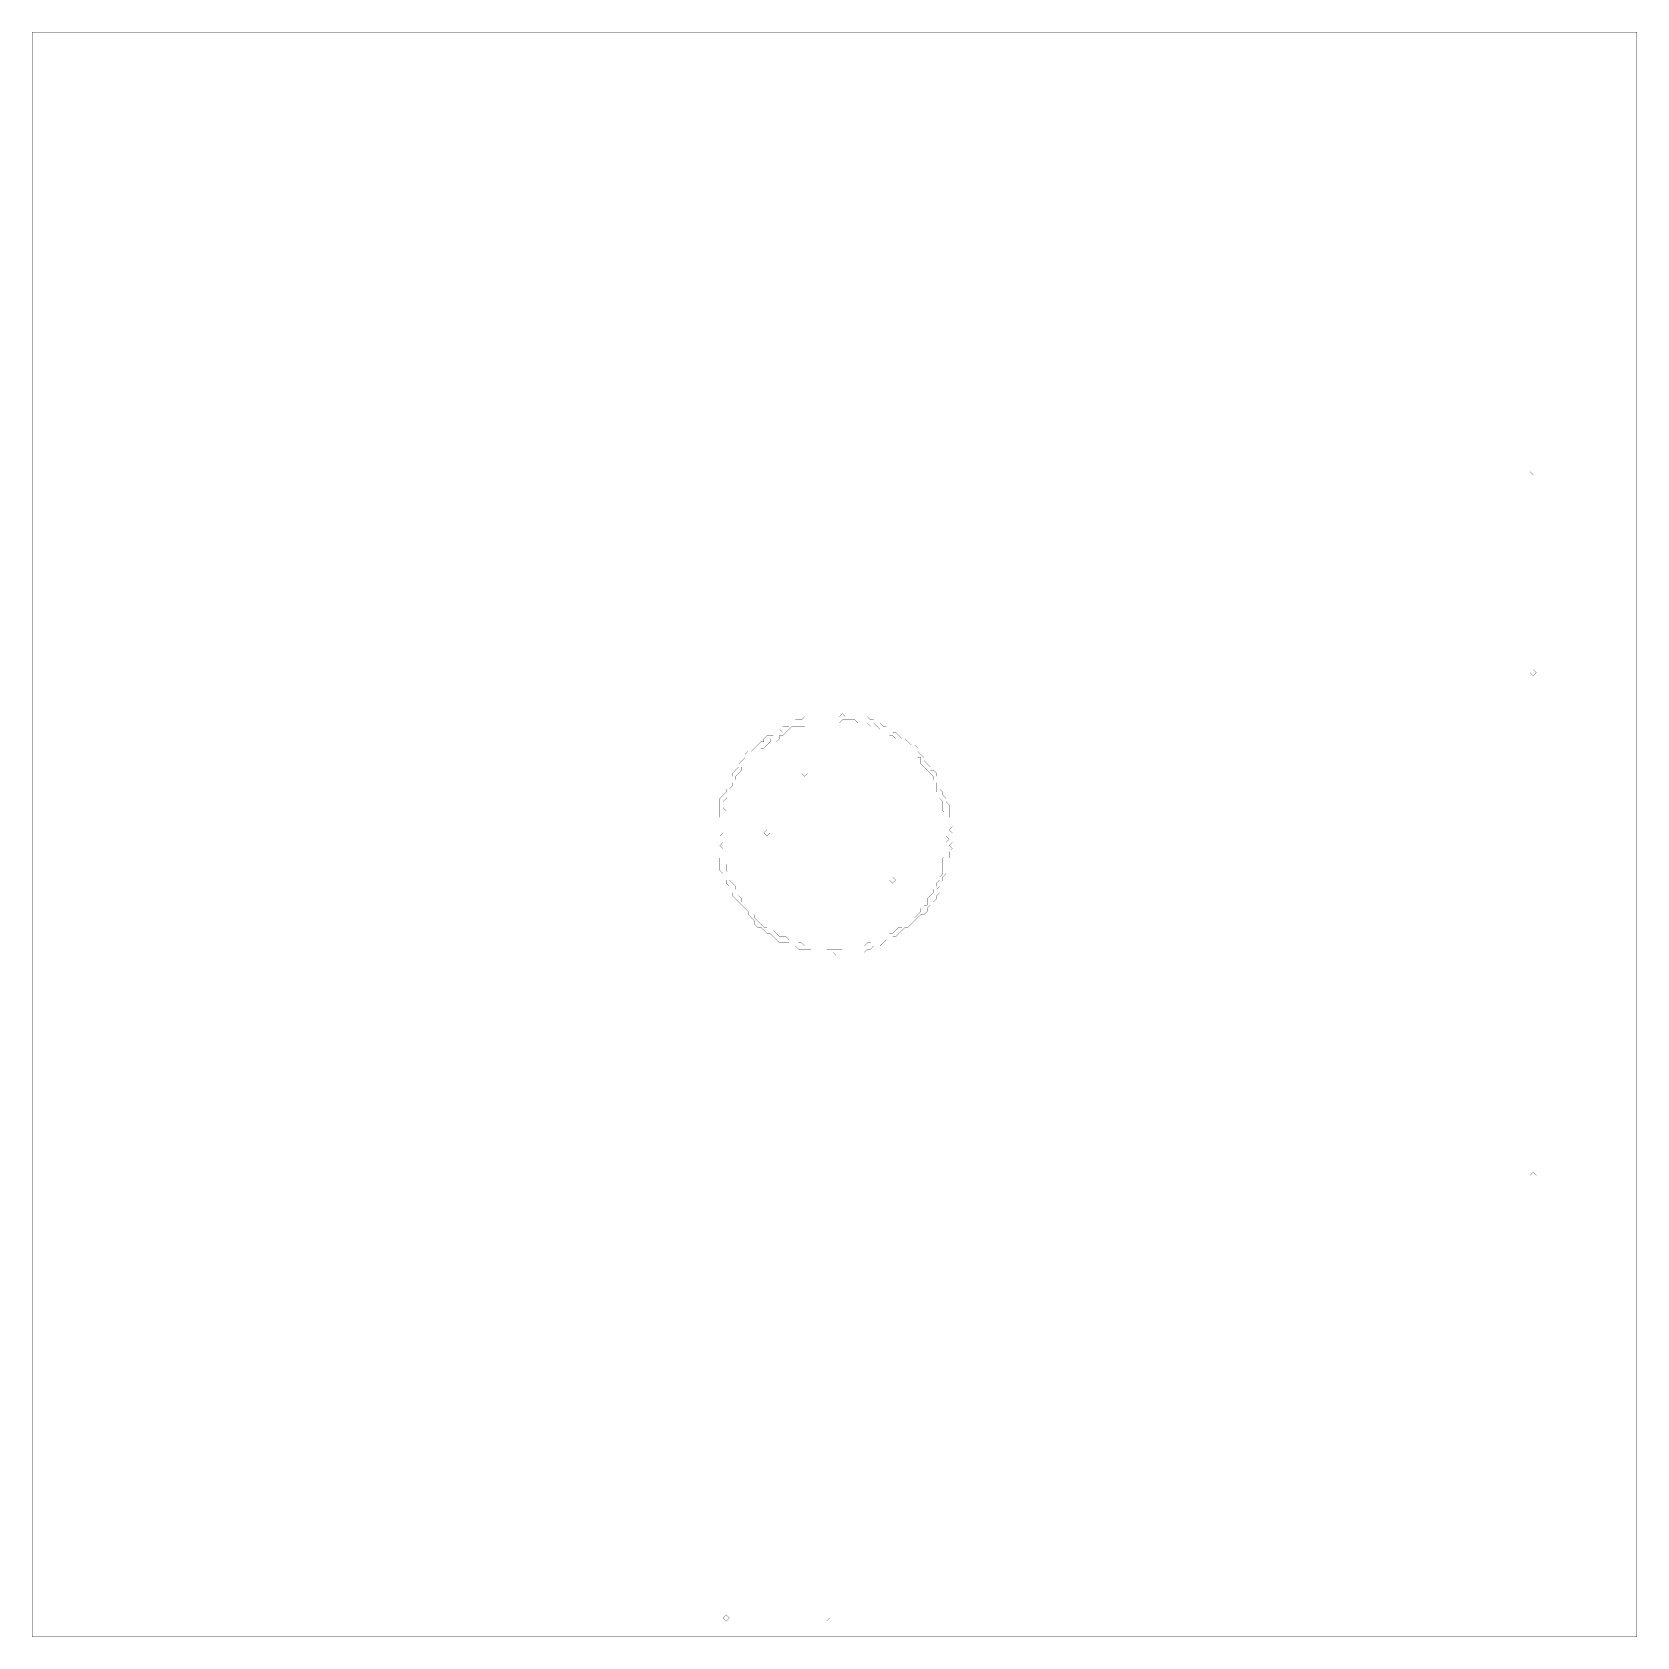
# Model space of a CAD drawing. Header units: metres. Extents: x 0 to 4901, y -4901 to 0.
import ezdxf

# ---------------------------------------------------------------- set-up
doc = ezdxf.new("R2010")
doc.units = ezdxf.units.M
doc.layers.add('conductor', color=1, linetype='Continuous')
doc.layers.add('substrate', color=5, linetype='Continuous')

msp = doc.modelspace()

# ---------------------------------------------------------------- linework, layer by layer
at = {"layer": 'conductor', "const_width": 0.5}
for points in [[(2474.2, -2100.2), (2464.6, -2109.8), (2455, -2109.8), (2445.4, -2109.8), (2435.8, -2109.8), (2426.2, -2109.8), (2416.6, -2109.8), (2407.1, -2109.8), (2397.5, -2109.8), (2387.9, -2109.8), (2378.3, -2109.8), (2368.7, -2109.8), (2359.1, -2119.4), (2349.5, -2119.4), (2339.9, -2119.4), (2330.3, -2119.4), (2320.7, -2119.4), (2311.2, -2128.9), (2301.6, -2138.5), (2292, -2148.1), (2282.4, -2148.1), (2282.4, -2157.7), (2272.8, -2167.3), (2263.2, -2157.7), (2253.6, -2157.7), (2253.6, -2167.3), (2244, -2176.9), (2234.4, -2186.5), (2224.8, -2186.5), (2215.3, -2196.1), (2205.7, -2205.7), (2196.1, -2215.3), (2186.5, -2224.8), (2176.9, -2234.4), (2167.3, -2244), (2167.3, -2253.6), (2157.7, -2263.2), (2148.1, -2272.8), (2148.1, -2282.4), (2138.5, -2292), (2138.5, -2301.6), (2128.9, -2311.2), (2128.9, -2320.7), (2128.9, -2330.3), (2119.4, -2339.9), (2109.8, -2349.5), (2119.4, -2359.1), (2109.8, -2368.7), (2119.4, -2378.3), (2109.8, -2387.9), (2109.8, -2397.5), (2109.8, -2407.1), (2109.8, -2416.6), (2109.8, -2426.2), (2109.8, -2435.8), (2109.8, -2445.4), (2100.2, -2455), (2109.8, -2464.6), (2109.8, -2474.2), (2100.2, -2483.8), (2109.8, -2493.4), (2109.8, -2502.9), (2109.8, -2512.5), (2109.8, -2522.1), (2109.8, -2531.7), (2119.4, -2541.3), (2119.4, -2550.9), (2119.4, -2560.5), (2128.9, -2570.1), (2128.9, -2579.7), (2128.9, -2589.3), (2138.5, -2598.8), (2148.1, -2608.4), (2148.1, -2618), (2157.7, -2627.6), (2157.7, -2637.2), (2167.3, -2646.8), (2167.3, -2656.4), (2176.9, -2666), (2186.5, -2675.6), (2196.1, -2685.2), (2205.7, -2694.7), (2205.7, -2704.3), (2215.3, -2713.9), (2224.8, -2723.5), (2234.4, -2733.1), (2244, -2733.1), (2253.6, -2742.7), (2263.2, -2742.7), (2272.8, -2752.3), (2282.4, -2761.9), (2292, -2761.9), (2301.6, -2761.9), (2311.2, -2771.5), (2320.7, -2771.5), (2330.3, -2771.5), (2339.9, -2781.1), (2349.5, -2781.1), (2359.1, -2790.6), (2368.7, -2790.6), (2378.3, -2790.6), (2387.9, -2790.6), (2397.5, -2790.6), (2407.1, -2790.6), (2416.6, -2790.6), (2426.2, -2800.2), (2435.8, -2800.2), (2445.4, -2800.2), (2455, -2800.2), (2464.6, -2800.2), (2474.2, -2800.2), (2483.8, -2790.6), (2493.4, -2790.6), (2502.9, -2790.6), (2512.5, -2790.6), (2522.1, -2790.6), (2531.7, -2790.6), (2541.3, -2790.6), (2550.9, -2781.1), (2560.5, -2781.1), (2570.1, -2771.5), (2579.7, -2771.5), (2589.3, -2771.5), (2598.8, -2771.5), (2608.4, -2761.9), (2618, -2752.3), (2627.6, -2752.3), (2637.2, -2742.7), (2646.8, -2733.1), (2656.4, -2733.1), (2666, -2723.5), (2675.6, -2713.9), (2685.2, -2704.3), (2694.7, -2704.3), (2704.3, -2694.7), (2713.9, -2685.2), (2713.9, -2675.6), (2723.5, -2666), (2733.1, -2666), (2733.1, -2656.4), (2733.1, -2646.8), (2742.7, -2637.2), (2752.3, -2627.6), (2752.3, -2618), (2761.9, -2608.4), (2761.9, -2598.8), (2771.5, -2589.3), (2771.5, -2579.7), (2781.1, -2570.1), (2781.1, -2560.5), (2781.1, -2550.9), (2781.1, -2541.3), (2781.1, -2531.7), (2781.1, -2522.1), (2790.6, -2512.5), (2790.6, -2502.9), (2790.6, -2493.4), (2790.6, -2483.8), (2790.6, -2474.2), (2800.2, -2464.6), (2790.6, -2455), (2790.6, -2445.4), (2790.6, -2435.8), (2790.6, -2426.2), (2790.6, -2416.6), (2790.6, -2407.1), (2790.6, -2397.5), (2790.6, -2387.9), (2781.1, -2378.3), (2781.1, -2368.7), (2781.1, -2359.1), (2781.1, -2349.5), (2771.5, -2339.9), (2771.5, -2330.3), (2761.9, -2320.7), (2761.9, -2311.2), (2761.9, -2301.6), (2761.9, -2292), (2752.3, -2282.4), (2752.3, -2272.8), (2742.7, -2263.2), (2733.1, -2253.6), (2723.5, -2244), (2713.9, -2234.4), (2713.9, -2224.8), (2713.9, -2215.3), (2704.3, -2215.3), (2694.7, -2205.7), (2685.2, -2196.1), (2675.6, -2186.5), (2675.6, -2176.9), (2666, -2176.9), (2656.4, -2167.3), (2646.8, -2157.7), (2637.2, -2157.7), (2627.6, -2148.1), (2618, -2148.1), (2608.4, -2138.5), (2598.8, -2128.9), (2589.3, -2128.9), (2579.7, -2119.4), (2570.1, -2109.8), (2560.5, -2119.4), (2550.9, -2109.8), (2541.3, -2109.8), (2531.7, -2109.8), (2522.1, -2109.8), (2512.5, -2100.2), (2502.9, -2100.2), (2493.4, -2100.2), (2483.8, -2100.2)], [(2349.5, -2263.2), (2359.1, -2253.6), (2368.7, -2263.2), (2359.1, -2272.8)], [(2234.4, -2445.4), (2244, -2435.8), (2253.6, -2445.4), (2244, -2455)], [(2618, -2589.3), (2627.6, -2579.7), (2637.2, -2589.3), (2627.6, -2598.8)]]:
    msp.add_lwpolyline(points, close=True, dxfattribs=at)
at = {"layer": 'substrate', "const_width": 0.5}
for points in [[(0, 0), (0, -9.6), (0, -19.2), (0, -28.8), (0, -38.4), (0, -47.9), (0, -57.5), (0, -67.1), (0, -76.7), (0, -86.3), (0, -95.9), (0, -105.5), (0, -115.1), (0, -124.7), (0, -134.3), (0, -143.8), (0, -153.4), (0, -163), (0, -172.6), (0, -182.2), (0, -191.8), (0, -201.4), (0, -211), (0, -220.6), (0, -230.2), (0, -239.7), (0, -249.3), (0, -258.9), (0, -268.5), (0, -278.1), (0, -287.7), (0, -297.3), (0, -306.9), (0, -316.5), (0, -326.1), (0, -335.6), (0, -345.2), (0, -354.8), (0, -364.4), (0, -374), (0, -383.6), (0, -393.2), (0, -402.8), (0, -412.4), (0, -422), (0, -431.5), (0, -441.1), (0, -450.7), (0, -460.3), (0, -469.9), (0, -479.5), (0, -489.1), (0, -498.7), (0, -508.3), (0, -517.9), (0, -527.4), (0, -537), (0, -546.6), (0, -556.2), (0, -565.8), (0, -575.4), (0, -585), (0, -594.6), (0, -604.2), (0, -613.8), (0, -623.3), (0, -632.9), (0, -642.5), (0, -652.1), (0, -661.7), (0, -671.3), (0, -680.9), (0, -690.5), (0, -700.1), (0, -709.6), (0, -719.2), (0, -728.8), (0, -738.4), (0, -748), (0, -757.6), (0, -767.2), (0, -776.8), (0, -786.4), (0, -796), (0, -805.5), (0, -815.1), (0, -824.7), (0, -834.3), (0, -843.9), (0, -853.5), (0, -863.1), (0, -872.7), (0, -882.3), (0, -891.9), (0, -901.4), (0, -911), (0, -920.6), (0, -930.2), (0, -939.8), (0, -949.4), (0, -959), (0, -968.6), (0, -978.2), (0, -987.8), (0, -997.3), (0, -1006.9), (0, -1016.5), (0, -1026.1), (0, -1035.7), (0, -1045.3), (0, -1054.9), (0, -1064.5), (0, -1074.1), (0, -1083.7), (0, -1093.2), (0, -1102.8), (0, -1112.4), (0, -1122), (0, -1131.6), (0, -1141.2), (0, -1150.8), (0, -1160.4), (0, -1170), (0, -1179.6), (0, -1189.1), (0, -1198.7), (0, -1208.3), (0, -1217.9), (0, -1227.5), (0, -1237.1), (0, -1246.7), (0, -1256.3), (0, -1265.9), (0, -1275.4), (0, -1285), (0, -1294.6), (0, -1304.2), (0, -1313.8), (0, -1323.4), (0, -1333), (0, -1342.6), (0, -1352.2), (0, -1361.8), (0, -1371.3), (0, -1380.9), (0, -1390.5), (0, -1400.1), (0, -1409.7), (0, -1419.3), (0, -1428.9), (0, -1438.5), (0, -1448.1), (0, -1457.7), (0, -1467.2), (0, -1476.8), (0, -1486.4), (0, -1496), (0, -1505.6), (0, -1515.2), (0, -1524.8), (0, -1534.4), (0, -1544), (0, -1553.6), (0, -1563.1), (0, -1572.7), (0, -1582.3), (0, -1591.9), (0, -1601.5), (0, -1611.1), (0, -1620.7), (0, -1630.3), (0, -1639.9), (0, -1649.5), (0, -1659), (0, -1668.6), (0, -1678.2), (0, -1687.8), (0, -1697.4), (0, -1707), (0, -1716.6), (0, -1726.2), (0, -1735.8), (0, -1745.4), (0, -1754.9), (0, -1764.5), (0, -1774.1), (0, -1783.7), (0, -1793.3), (0, -1802.9), (0, -1812.5), (0, -1822.1), (0, -1831.7), (0, -1841.2), (0, -1850.8), (0, -1860.4), (0, -1870), (0, -1879.6), (0, -1889.2), (0, -1898.8), (0, -1908.4), (0, -1918), (0, -1927.6), (0, -1937.1), (0, -1946.7), (0, -1956.3), (0, -1965.9), (0, -1975.5), (0, -1985.1), (0, -1994.7), (0, -2004.3), (0, -2013.9), (0, -2023.5), (0, -2033), (0, -2042.6), (0, -2052.2), (0, -2061.8), (0, -2071.4), (0, -2081), (0, -2090.6), (0, -2100.2), (0, -2109.8), (0, -2119.4), (0, -2128.9), (0, -2138.5), (0, -2148.1), (0, -2157.7), (0, -2167.3), (0, -2176.9), (0, -2186.5), (0, -2196.1), (0, -2205.7), (0, -2215.3), (0, -2224.8), (0, -2234.4), (0, -2244), (0, -2253.6), (0, -2263.2), (0, -2272.8), (0, -2282.4), (0, -2292), (0, -2301.6), (0, -2311.2), (0, -2320.7), (0, -2330.3), (0, -2339.9), (0, -2349.5), (0, -2359.1), (0, -2368.7), (0, -2378.3), (0, -2387.9), (0, -2397.5), (0, -2407.1), (0, -2416.6), (0, -2426.2), (0, -2435.8), (0, -2445.4), (0, -2455), (0, -2464.6), (0, -2474.2), (0, -2483.8), (0, -2493.4), (0, -2502.9), (0, -2512.5), (0, -2522.1), (0, -2531.7), (0, -2541.3), (0, -2550.9), (0, -2560.5), (0, -2570.1), (0, -2579.7), (0, -2589.3), (0, -2598.8), (0, -2608.4), (0, -2618), (0, -2627.6), (0, -2637.2), (0, -2646.8), (0, -2656.4), (0, -2666), (0, -2675.6), (0, -2685.2), (0, -2694.7), (0, -2704.3), (0, -2713.9), (0, -2723.5), (0, -2733.1), (0, -2742.7), (0, -2752.3), (0, -2761.9), (0, -2771.5), (0, -2781.1), (0, -2790.6), (0, -2800.2), (0, -2809.8), (0, -2819.4), (0, -2829), (0, -2838.6), (0, -2848.2), (0, -2857.8), (0, -2867.4), (0, -2877), (0, -2886.5), (0, -2896.1), (0, -2905.7), (0, -2915.3), (0, -2924.9), (0, -2934.5), (0, -2944.1), (0, -2953.7), (0, -2963.3), (0, -2972.9), (0, -2982.4), (0, -2992), (0, -3001.6), (0, -3011.2), (0, -3020.8), (0, -3030.4), (0, -3040), (0, -3049.6), (0, -3059.2), (0, -3068.8), (0, -3078.3), (0, -3087.9), (0, -3097.5), (0, -3107.1), (0, -3116.7), (0, -3126.3), (0, -3135.9), (0, -3145.5), (0, -3155.1), (0, -3164.6), (0, -3174.2), (0, -3183.8), (0, -3193.4), (0, -3203), (0, -3212.6), (0, -3222.2), (0, -3231.8), (0, -3241.4), (0, -3251), (0, -3260.5), (0, -3270.1), (0, -3279.7), (0, -3289.3), (0, -3298.9), (0, -3308.5), (0, -3318.1), (0, -3327.7), (0, -3337.3), (0, -3346.9), (0, -3356.4), (0, -3366), (0, -3375.6), (0, -3385.2), (0, -3394.8), (0, -3404.4), (0, -3414), (0, -3423.6), (0, -3433.2), (0, -3442.8), (0, -3452.3), (0, -3461.9), (0, -3471.5), (0, -3481.1), (0, -3490.7), (0, -3500.3), (0, -3509.9), (0, -3519.5), (0, -3529.1), (0, -3538.7), (0, -3548.2), (0, -3557.8), (0, -3567.4), (0, -3577), (0, -3586.6), (0, -3596.2), (0, -3605.8), (0, -3615.4), (0, -3625), (0, -3634.6), (0, -3644.1), (0, -3653.7), (0, -3663.3), (0, -3672.9), (0, -3682.5), (0, -3692.1), (0, -3701.7), (0, -3711.3), (0, -3720.9), (0, -3730.4), (0, -3740), (0, -3749.6), (0, -3759.2), (0, -3768.8), (0, -3778.4), (0, -3788), (0, -3797.6), (0, -3807.2), (0, -3816.8), (0, -3826.3), (0, -3835.9), (0, -3845.5), (0, -3855.1), (0, -3864.7), (0, -3874.3), (0, -3883.9), (0, -3893.5), (0, -3903.1), (0, -3912.7), (0, -3922.2), (0, -3931.8), (0, -3941.4), (0, -3951), (0, -3960.6), (0, -3970.2), (0, -3979.8), (0, -3989.4), (0, -3999), (0, -4008.6), (0, -4018.1), (0, -4027.7), (0, -4037.3), (0, -4046.9), (0, -4056.5), (0, -4066.1), (0, -4075.7), (0, -4085.3), (0, -4094.9), (0, -4104.5), (0, -4114), (0, -4123.6), (0, -4133.2), (0, -4142.8), (0, -4152.4), (0, -4162), (0, -4171.6), (0, -4181.2), (0, -4190.8), (0, -4200.4), (0, -4209.9), (0, -4219.5), (0, -4229.1), (0, -4238.7), (0, -4248.3), (0, -4257.9), (0, -4267.5), (0, -4277.1), (0, -4286.7), (0, -4296.2), (0, -4305.8), (0, -4315.4), (0, -4325), (0, -4334.6), (0, -4344.2), (0, -4353.8), (0, -4363.4), (0, -4373), (0, -4382.6), (0, -4392.1), (0, -4401.7), (0, -4411.3), (0, -4420.9), (0, -4430.5), (0, -4440.1), (0, -4449.7), (0, -4459.3), (0, -4468.9), (0, -4478.5), (0, -4488), (0, -4497.6), (0, -4507.2), (0, -4516.8), (0, -4526.4), (0, -4536), (0, -4545.6), (0, -4555.2), (0, -4564.8), (0, -4574.4), (0, -4583.9), (0, -4593.5), (0, -4603.1), (0, -4612.7), (0, -4622.3), (0, -4631.9), (0, -4641.5), (0, -4651.1), (0, -4660.7), (0, -4670.3), (0, -4679.8), (0, -4689.4), (0, -4699), (0, -4708.6), (0, -4718.2), (0, -4727.8), (0, -4737.4), (0, -4747), (0, -4756.6), (0, -4766.2), (0, -4775.7), (0, -4785.3), (0, -4794.9), (0, -4804.5), (0, -4814.1), (0, -4823.7), (0, -4833.3), (0, -4842.9), (0, -4852.5), (0, -4862.1), (0, -4871.6), (0, -4881.2), (0, -4890.8), (0, -4900.4), (9.6, -4900.4), (19.2, -4900.4), (28.8, -4900.4), (38.4, -4900.4), (47.9, -4900.4), (57.5, -4900.4), (67.1, -4900.4), (76.7, -4900.4), (86.3, -4900.4), (95.9, -4900.4), (105.5, -4900.4), (115.1, -4900.4), (124.7, -4900.4), (134.3, -4900.4), (143.8, -4900.4), (153.4, -4900.4), (163, -4900.4), (172.6, -4900.4), (182.2, -4900.4), (191.8, -4900.4), (201.4, -4900.4), (211, -4900.4), (220.6, -4900.4), (230.2, -4900.4), (239.7, -4900.4), (249.3, -4900.4), (258.9, -4900.4), (268.5, -4900.4), (278.1, -4900.4), (287.7, -4900.4), (297.3, -4900.4), (306.9, -4900.4), (316.5, -4900.4), (326.1, -4900.4), (335.6, -4900.4), (345.2, -4900.4), (354.8, -4900.4), (364.4, -4900.4), (374, -4900.4), (383.6, -4900.4), (393.2, -4900.4), (402.8, -4900.4), (412.4, -4900.4), (422, -4900.4), (431.5, -4900.4), (441.1, -4900.4), (450.7, -4900.4), (460.3, -4900.4), (469.9, -4900.4), (479.5, -4900.4), (489.1, -4900.4), (498.7, -4900.4), (508.3, -4900.4), (517.9, -4900.4), (527.4, -4900.4), (537, -4900.4), (546.6, -4900.4), (556.2, -4900.4), (565.8, -4900.4), (575.4, -4900.4), (585, -4900.4), (594.6, -4900.4), (604.2, -4900.4), (613.8, -4900.4), (623.3, -4900.4), (632.9, -4900.4), (642.5, -4900.4), (652.1, -4900.4), (661.7, -4900.4), (671.3, -4900.4), (680.9, -4900.4), (690.5, -4900.4), (700.1, -4900.4), (709.6, -4900.4), (719.2, -4900.4), (728.8, -4900.4), (738.4, -4900.4), (748, -4900.4), (757.6, -4900.4), (767.2, -4900.4), (776.8, -4900.4), (786.4, -4900.4), (796, -4900.4), (805.5, -4900.4), (815.1, -4900.4), (824.7, -4900.4), (834.3, -4900.4), (843.9, -4900.4), (853.5, -4900.4), (863.1, -4900.4), (872.7, -4900.4), (882.3, -4900.4), (891.9, -4900.4), (901.4, -4900.4), (911, -4900.4), (920.6, -4900.4), (930.2, -4900.4), (939.8, -4900.4), (949.4, -4900.4), (959, -4900.4), (968.6, -4900.4), (978.2, -4900.4), (987.8, -4900.4), (997.3, -4900.4), (1006.9, -4900.4), (1016.5, -4900.4), (1026.1, -4900.4), (1035.7, -4900.4), (1045.3, -4900.4), (1054.9, -4900.4), (1064.5, -4900.4), (1074.1, -4900.4), (1083.7, -4900.4), (1093.2, -4900.4), (1102.8, -4900.4), (1112.4, -4900.4), (1122, -4900.4), (1131.6, -4900.4), (1141.2, -4900.4), (1150.8, -4900.4), (1160.4, -4900.4), (1170, -4900.4), (1179.6, -4900.4), (1189.1, -4900.4), (1198.7, -4900.4), (1208.3, -4900.4), (1217.9, -4900.4), (1227.5, -4900.4), (1237.1, -4900.4), (1246.7, -4900.4), (1256.3, -4900.4), (1265.9, -4900.4), (1275.4, -4900.4), (1285, -4900.4), (1294.6, -4900.4), (1304.2, -4900.4), (1313.8, -4900.4), (1323.4, -4900.4), (1333, -4900.4), (1342.6, -4900.4), (1352.2, -4900.4), (1361.8, -4900.4), (1371.3, -4900.4), (1380.9, -4900.4), (1390.5, -4900.4), (1400.1, -4900.4), (1409.7, -4900.4), (1419.3, -4900.4), (1428.9, -4900.4), (1438.5, -4900.4), (1448.1, -4900.4), (1457.7, -4900.4), (1467.2, -4900.4), (1476.8, -4900.4), (1486.4, -4900.4), (1496, -4900.4), (1505.6, -4900.4), (1515.2, -4900.4), (1524.8, -4900.4), (1534.4, -4900.4), (1544, -4900.4), (1553.6, -4900.4), (1563.1, -4900.4), (1572.7, -4900.4), (1582.3, -4900.4), (1591.9, -4900.4), (1601.5, -4900.4), (1611.1, -4900.4), (1620.7, -4900.4), (1630.3, -4900.4), (1639.9, -4900.4), (1649.5, -4900.4), (1659, -4900.4), (1668.6, -4900.4), (1678.2, -4900.4), (1687.8, -4900.4), (1697.4, -4900.4), (1707, -4900.4), (1716.6, -4900.4), (1726.2, -4900.4), (1735.8, -4900.4), (1745.4, -4900.4), (1754.9, -4900.4), (1764.5, -4900.4), (1774.1, -4900.4), (1783.7, -4900.4), (1793.3, -4900.4), (1802.9, -4900.4), (1812.5, -4900.4), (1822.1, -4900.4), (1831.7, -4900.4), (1841.2, -4900.4), (1850.8, -4900.4), (1860.4, -4900.4), (1870, -4900.4), (1879.6, -4900.4), (1889.2, -4900.4), (1898.8, -4900.4), (1908.4, -4900.4), (1918, -4900.4), (1927.6, -4900.4), (1937.1, -4900.4), (1946.7, -4900.4), (1956.3, -4900.4), (1965.9, -4900.4), (1975.5, -4900.4), (1985.1, -4900.4), (1994.7, -4900.4), (2004.3, -4900.4), (2013.9, -4900.4), (2023.5, -4900.4), (2033, -4900.4), (2042.6, -4900.4), (2052.2, -4900.4), (2061.8, -4900.4), (2071.4, -4900.4), (2081, -4900.4), (2090.6, -4900.4), (2100.2, -4900.4), (2109.8, -4900.4), (2119.4, -4900.4), (2128.9, -4900.4), (2138.5, -4900.4), (2148.1, -4900.4), (2157.7, -4900.4), (2167.3, -4900.4), (2176.9, -4900.4), (2186.5, -4900.4), (2196.1, -4900.4), (2205.7, -4900.4), (2215.3, -4900.4), (2224.8, -4900.4), (2234.4, -4900.4), (2244, -4900.4), (2253.6, -4900.4), (2263.2, -4900.4), (2272.8, -4900.4), (2282.4, -4900.4), (2292, -4900.4), (2301.6, -4900.4), (2311.2, -4900.4), (2320.7, -4900.4), (2330.3, -4900.4), (2339.9, -4900.4), (2349.5, -4900.4), (2359.1, -4900.4), (2368.7, -4900.4), (2378.3, -4900.4), (2387.9, -4900.4), (2397.5, -4900.4), (2407.1, -4900.4), (2416.6, -4900.4), (2426.2, -4900.4), (2435.8, -4900.4), (2445.4, -4900.4), (2455, -4900.4), (2464.6, -4900.4), (2474.2, -4900.4), (2483.8, -4900.4), (2493.4, -4900.4), (2502.9, -4900.4), (2512.5, -4900.4), (2522.1, -4900.4), (2531.7, -4900.4), (2541.3, -4900.4), (2550.9, -4900.4), (2560.5, -4900.4), (2570.1, -4900.4), (2579.7, -4900.4), (2589.3, -4900.4), (2598.8, -4900.4), (2608.4, -4900.4), (2618, -4900.4), (2627.6, -4900.4), (2637.2, -4900.4), (2646.8, -4900.4), (2656.4, -4900.4), (2666, -4900.4), (2675.6, -4900.4), (2685.2, -4900.4), (2694.7, -4900.4), (2704.3, -4900.4), (2713.9, -4900.4), (2723.5, -4900.4), (2733.1, -4900.4), (2742.7, -4900.4), (2752.3, -4900.4), (2761.9, -4900.4), (2771.5, -4900.4), (2781.1, -4900.4), (2790.6, -4900.4), (2800.2, -4900.4), (2809.8, -4900.4), (2819.4, -4900.4), (2829, -4900.4), (2838.6, -4900.4), (2848.2, -4900.4), (2857.8, -4900.4), (2867.4, -4900.4), (2877, -4900.4), (2886.5, -4900.4), (2896.1, -4900.4), (2905.7, -4900.4), (2915.3, -4900.4), (2924.9, -4900.4), (2934.5, -4900.4), (2944.1, -4900.4), (2953.7, -4900.4), (2963.3, -4900.4), (2972.9, -4900.4), (2982.4, -4900.4), (2992, -4900.4), (3001.6, -4900.4), (3011.2, -4900.4), (3020.8, -4900.4), (3030.4, -4900.4), (3040, -4900.4), (3049.6, -4900.4), (3059.2, -4900.4), (3068.8, -4900.4), (3078.3, -4900.4), (3087.9, -4900.4), (3097.5, -4900.4), (3107.1, -4900.4), (3116.7, -4900.4), (3126.3, -4900.4), (3135.9, -4900.4), (3145.5, -4900.4), (3155.1, -4900.4), (3164.6, -4900.4), (3174.2, -4900.4), (3183.8, -4900.4), (3193.4, -4900.4), (3203, -4900.4), (3212.6, -4900.4), (3222.2, -4900.4), (3231.8, -4900.4), (3241.4, -4900.4), (3251, -4900.4), (3260.5, -4900.4), (3270.1, -4900.4), (3279.7, -4900.4), (3289.3, -4900.4), (3298.9, -4900.4), (3308.5, -4900.4), (3318.1, -4900.4), (3327.7, -4900.4), (3337.3, -4900.4), (3346.9, -4900.4), (3356.4, -4900.4), (3366, -4900.4), (3375.6, -4900.4), (3385.2, -4900.4), (3394.8, -4900.4), (3404.4, -4900.4), (3414, -4900.4), (3423.6, -4900.4), (3433.2, -4900.4), (3442.8, -4900.4), (3452.3, -4900.4), (3461.9, -4900.4), (3471.5, -4900.4), (3481.1, -4900.4), (3490.7, -4900.4), (3500.3, -4900.4), (3509.9, -4900.4), (3519.5, -4900.4), (3529.1, -4900.4), (3538.7, -4900.4), (3548.2, -4900.4), (3557.8, -4900.4), (3567.4, -4900.4), (3577, -4900.4), (3586.6, -4900.4), (3596.2, -4900.4), (3605.8, -4900.4), (3615.4, -4900.4), (3625, -4900.4), (3634.6, -4900.4), (3644.1, -4900.4), (3653.7, -4900.4), (3663.3, -4900.4), (3672.9, -4900.4), (3682.5, -4900.4), (3692.1, -4900.4), (3701.7, -4900.4), (3711.3, -4900.4), (3720.9, -4900.4), (3730.4, -4900.4), (3740, -4900.4), (3749.6, -4900.4), (3759.2, -4900.4), (3768.8, -4900.4), (3778.4, -4900.4), (3788, -4900.4), (3797.6, -4900.4), (3807.2, -4900.4), (3816.8, -4900.4), (3826.3, -4900.4), (3835.9, -4900.4), (3845.5, -4900.4), (3855.1, -4900.4), (3864.7, -4900.4), (3874.3, -4900.4), (3883.9, -4900.4), (3893.5, -4900.4), (3903.1, -4900.4), (3912.7, -4900.4), (3922.2, -4900.4), (3931.8, -4900.4), (3941.4, -4900.4), (3951, -4900.4), (3960.6, -4900.4), (3970.2, -4900.4), (3979.8, -4900.4), (3989.4, -4900.4), (3999, -4900.4), (4008.6, -4900.4), (4018.1, -4900.4), (4027.7, -4900.4), (4037.3, -4900.4), (4046.9, -4900.4), (4056.5, -4900.4), (4066.1, -4900.4), (4075.7, -4900.4), (4085.3, -4900.4), (4094.9, -4900.4), (4104.5, -4900.4), (4114, -4900.4), (4123.6, -4900.4), (4133.2, -4900.4), (4142.8, -4900.4), (4152.4, -4900.4), (4162, -4900.4), (4171.6, -4900.4), (4181.2, -4900.4), (4190.8, -4900.4), (4200.4, -4900.4), (4209.9, -4900.4), (4219.5, -4900.4), (4229.1, -4900.4), (4238.7, -4900.4), (4248.3, -4900.4), (4257.9, -4900.4), (4267.5, -4900.4), (4277.1, -4900.4), (4286.7, -4900.4), (4296.2, -4900.4), (4305.8, -4900.4), (4315.4, -4900.4), (4325, -4900.4), (4334.6, -4900.4), (4344.2, -4900.4), (4353.8, -4900.4), (4363.4, -4900.4), (4373, -4900.4), (4382.6, -4900.4), (4392.1, -4900.4), (4401.7, -4900.4), (4411.3, -4900.4), (4420.9, -4900.4), (4430.5, -4900.4), (4440.1, -4900.4), (4449.7, -4900.4), (4459.3, -4900.4), (4468.9, -4900.4), (4478.5, -4900.4), (4488, -4900.4), (4497.6, -4900.4), (4507.2, -4900.4), (4516.8, -4900.4), (4526.4, -4900.4), (4536, -4900.4), (4545.6, -4900.4), (4555.2, -4900.4), (4564.8, -4900.4), (4574.4, -4900.4), (4583.9, -4900.4), (4593.5, -4900.4), (4603.1, -4900.4), (4612.7, -4900.4), (4622.3, -4900.4), (4631.9, -4900.4), (4641.5, -4900.4), (4651.1, -4900.4), (4660.7, -4900.4), (4670.3, -4900.4), (4679.8, -4900.4), (4689.4, -4900.4), (4699, -4900.4), (4708.6, -4900.4), (4718.2, -4900.4), (4727.8, -4900.4), (4737.4, -4900.4), (4747, -4900.4), (4756.6, -4900.4), (4766.2, -4900.4), (4775.7, -4900.4), (4785.3, -4900.4), (4794.9, -4900.4), (4804.5, -4900.4), (4814.1, -4900.4), (4823.7, -4900.4), (4833.3, -4900.4), (4842.9, -4900.4), (4852.5, -4900.4), (4862.1, -4900.4), (4871.6, -4900.4), (4881.2, -4900.4), (4890.8, -4900.4), (4900.4, -4900.4), (4900.4, -4890.8), (4900.4, -4881.2), (4900.4, -4871.6), (4900.4, -4862.1), (4900.4, -4852.5), (4900.4, -4842.9), (4900.4, -4833.3), (4900.4, -4823.7), (4900.4, -4814.1), (4900.4, -4804.5), (4900.4, -4794.9), (4900.4, -4785.3), (4900.4, -4775.7), (4900.4, -4766.2), (4900.4, -4756.6), (4900.4, -4747), (4900.4, -4737.4), (4900.4, -4727.8), (4900.4, -4718.2), (4900.4, -4708.6), (4900.4, -4699), (4900.4, -4689.4), (4900.4, -4679.8), (4900.4, -4670.3), (4900.4, -4660.7), (4900.4, -4651.1), (4900.4, -4641.5), (4900.4, -4631.9), (4900.4, -4622.3), (4900.4, -4612.7), (4900.4, -4603.1), (4900.4, -4593.5), (4900.4, -4583.9), (4900.4, -4574.4), (4900.4, -4564.8), (4900.4, -4555.2), (4900.4, -4545.6), (4900.4, -4536), (4900.4, -4526.4), (4900.4, -4516.8), (4900.4, -4507.2), (4900.4, -4497.6), (4900.4, -4488), (4900.4, -4478.5), (4900.4, -4468.9), (4900.4, -4459.3), (4900.4, -4449.7), (4900.4, -4440.1), (4900.4, -4430.5), (4900.4, -4420.9), (4900.4, -4411.3), (4900.4, -4401.7), (4900.4, -4392.1), (4900.4, -4382.6), (4900.4, -4373), (4900.4, -4363.4), (4900.4, -4353.8), (4900.4, -4344.2), (4900.4, -4334.6), (4900.4, -4325), (4900.4, -4315.4), (4900.4, -4305.8), (4900.4, -4296.2), (4900.4, -4286.7), (4900.4, -4277.1), (4900.4, -4267.5), (4900.4, -4257.9), (4900.4, -4248.3), (4900.4, -4238.7), (4900.4, -4229.1), (4900.4, -4219.5), (4900.4, -4209.9), (4900.4, -4200.4), (4900.4, -4190.8), (4900.4, -4181.2), (4900.4, -4171.6), (4900.4, -4162), (4900.4, -4152.4), (4900.4, -4142.8), (4900.4, -4133.2), (4900.4, -4123.6), (4900.4, -4114), (4900.4, -4104.5), (4900.4, -4094.9), (4900.4, -4085.3), (4900.4, -4075.7), (4900.4, -4066.1), (4900.4, -4056.5), (4900.4, -4046.9), (4900.4, -4037.3), (4900.4, -4027.7), (4900.4, -4018.1), (4900.4, -4008.6), (4900.4, -3999), (4900.4, -3989.4), (4900.4, -3979.8), (4900.4, -3970.2), (4900.4, -3960.6), (4900.4, -3951), (4900.4, -3941.4), (4900.4, -3931.8), (4900.4, -3922.2), (4900.4, -3912.7), (4900.4, -3903.1), (4900.4, -3893.5), (4900.4, -3883.9), (4900.4, -3874.3), (4900.4, -3864.7), (4900.4, -3855.1), (4900.4, -3845.5), (4900.4, -3835.9), (4900.4, -3826.3), (4900.4, -3816.8), (4900.4, -3807.2), (4900.4, -3797.6), (4900.4, -3788), (4900.4, -3778.4), (4900.4, -3768.8), (4900.4, -3759.2), (4900.4, -3749.6), (4900.4, -3740), (4900.4, -3730.4), (4900.4, -3720.9), (4900.4, -3711.3), (4900.4, -3701.7), (4900.4, -3692.1), (4900.4, -3682.5), (4900.4, -3672.9), (4900.4, -3663.3), (4900.4, -3653.7), (4900.4, -3644.1), (4900.4, -3634.6), (4900.4, -3625), (4900.4, -3615.4), (4900.4, -3605.8), (4900.4, -3596.2), (4900.4, -3586.6), (4900.4, -3577), (4900.4, -3567.4), (4900.4, -3557.8), (4900.4, -3548.2), (4900.4, -3538.7), (4900.4, -3529.1), (4900.4, -3519.5), (4900.4, -3509.9), (4900.4, -3500.3), (4900.4, -3490.7), (4900.4, -3481.1), (4900.4, -3471.5), (4900.4, -3461.9), (4900.4, -3452.3), (4900.4, -3442.8), (4900.4, -3433.2), (4900.4, -3423.6), (4900.4, -3414), (4900.4, -3404.4), (4900.4, -3394.8), (4900.4, -3385.2), (4900.4, -3375.6), (4900.4, -3366), (4900.4, -3356.4), (4900.4, -3346.9), (4900.4, -3337.3), (4900.4, -3327.7), (4900.4, -3318.1), (4900.4, -3308.5), (4900.4, -3298.9), (4900.4, -3289.3), (4900.4, -3279.7), (4900.4, -3270.1), (4900.4, -3260.5), (4900.4, -3251), (4900.4, -3241.4), (4900.4, -3231.8), (4900.4, -3222.2), (4900.4, -3212.6), (4900.4, -3203), (4900.4, -3193.4), (4900.4, -3183.8), (4900.4, -3174.2), (4900.4, -3164.6), (4900.4, -3155.1), (4900.4, -3145.5), (4900.4, -3135.9), (4900.4, -3126.3), (4900.4, -3116.7), (4900.4, -3107.1), (4900.4, -3097.5), (4900.4, -3087.9), (4900.4, -3078.3), (4900.4, -3068.8), (4900.4, -3059.2), (4900.4, -3049.6), (4900.4, -3040), (4900.4, -3030.4), (4900.4, -3020.8), (4900.4, -3011.2), (4900.4, -3001.6), (4900.4, -2992), (4900.4, -2982.4), (4900.4, -2972.9), (4900.4, -2963.3), (4900.4, -2953.7), (4900.4, -2944.1), (4900.4, -2934.5), (4900.4, -2924.9), (4900.4, -2915.3), (4900.4, -2905.7), (4900.4, -2896.1), (4900.4, -2886.5), (4900.4, -2877), (4900.4, -2867.4), (4900.4, -2857.8), (4900.4, -2848.2), (4900.4, -2838.6), (4900.4, -2829), (4900.4, -2819.4), (4900.4, -2809.8), (4900.4, -2800.2), (4900.4, -2790.6), (4900.4, -2781.1), (4900.4, -2771.5), (4900.4, -2761.9), (4900.4, -2752.3), (4900.4, -2742.7), (4900.4, -2733.1), (4900.4, -2723.5), (4900.4, -2713.9), (4900.4, -2704.3), (4900.4, -2694.7), (4900.4, -2685.2), (4900.4, -2675.6), (4900.4, -2666), (4900.4, -2656.4), (4900.4, -2646.8), (4900.4, -2637.2), (4900.4, -2627.6), (4900.4, -2618), (4900.4, -2608.4), (4900.4, -2598.8), (4900.4, -2589.3), (4900.4, -2579.7), (4900.4, -2570.1), (4900.4, -2560.5), (4900.4, -2550.9), (4900.4, -2541.3), (4900.4, -2531.7), (4900.4, -2522.1), (4900.4, -2512.5), (4900.4, -2502.9), (4900.4, -2493.4), (4900.4, -2483.8), (4900.4, -2474.2), (4900.4, -2464.6), (4900.4, -2455), (4900.4, -2445.4), (4900.4, -2435.8), (4900.4, -2426.2), (4900.4, -2416.6), (4900.4, -2407.1), (4900.4, -2397.5), (4900.4, -2387.9), (4900.4, -2378.3), (4900.4, -2368.7), (4900.4, -2359.1), (4900.4, -2349.5), (4900.4, -2339.9), (4900.4, -2330.3), (4900.4, -2320.7), (4900.4, -2311.2), (4900.4, -2301.6), (4900.4, -2292), (4900.4, -2282.4), (4900.4, -2272.8), (4900.4, -2263.2), (4900.4, -2253.6), (4900.4, -2244), (4900.4, -2234.4), (4900.4, -2224.8), (4900.4, -2215.3), (4900.4, -2205.7), (4900.4, -2196.1), (4900.4, -2186.5), (4900.4, -2176.9), (4900.4, -2167.3), (4900.4, -2157.7), (4900.4, -2148.1), (4900.4, -2138.5), (4900.4, -2128.9), (4900.4, -2119.4), (4900.4, -2109.8), (4900.4, -2100.2), (4900.4, -2090.6), (4900.4, -2081), (4900.4, -2071.4), (4900.4, -2061.8), (4900.4, -2052.2), (4900.4, -2042.6), (4900.4, -2033), (4900.4, -2023.5), (4900.4, -2013.9), (4900.4, -2004.3), (4900.4, -1994.7), (4900.4, -1985.1), (4900.4, -1975.5), (4900.4, -1965.9), (4900.4, -1956.3), (4900.4, -1946.7), (4900.4, -1937.1), (4900.4, -1927.6), (4900.4, -1918), (4900.4, -1908.4), (4900.4, -1898.8), (4900.4, -1889.2), (4900.4, -1879.6), (4900.4, -1870), (4900.4, -1860.4), (4900.4, -1850.8), (4900.4, -1841.2), (4900.4, -1831.7), (4900.4, -1822.1), (4900.4, -1812.5), (4900.4, -1802.9), (4900.4, -1793.3), (4900.4, -1783.7), (4900.4, -1774.1), (4900.4, -1764.5), (4900.4, -1754.9), (4900.4, -1745.4), (4900.4, -1735.8), (4900.4, -1726.2), (4900.4, -1716.6), (4900.4, -1707), (4900.4, -1697.4), (4900.4, -1687.8), (4900.4, -1678.2), (4900.4, -1668.6), (4900.4, -1659), (4900.4, -1649.5), (4900.4, -1639.9), (4900.4, -1630.3), (4900.4, -1620.7), (4900.4, -1611.1), (4900.4, -1601.5), (4900.4, -1591.9), (4900.4, -1582.3), (4900.4, -1572.7), (4900.4, -1563.1), (4900.4, -1553.6), (4900.4, -1544), (4900.4, -1534.4), (4900.4, -1524.8), (4900.4, -1515.2), (4900.4, -1505.6), (4900.4, -1496), (4900.4, -1486.4), (4900.4, -1476.8), (4900.4, -1467.2), (4900.4, -1457.7), (4900.4, -1448.1), (4900.4, -1438.5), (4900.4, -1428.9), (4900.4, -1419.3), (4900.4, -1409.7), (4900.4, -1400.1), (4900.4, -1390.5), (4900.4, -1380.9), (4900.4, -1371.3), (4900.4, -1361.8), (4900.4, -1352.2), (4900.4, -1342.6), (4900.4, -1333), (4900.4, -1323.4), (4900.4, -1313.8), (4900.4, -1304.2), (4900.4, -1294.6), (4900.4, -1285), (4900.4, -1275.4), (4900.4, -1265.9), (4900.4, -1256.3), (4900.4, -1246.7), (4900.4, -1237.1), (4900.4, -1227.5), (4900.4, -1217.9), (4900.4, -1208.3), (4900.4, -1198.7), (4900.4, -1189.1), (4900.4, -1179.6), (4900.4, -1170), (4900.4, -1160.4), (4900.4, -1150.8), (4900.4, -1141.2), (4900.4, -1131.6), (4900.4, -1122), (4900.4, -1112.4), (4900.4, -1102.8), (4900.4, -1093.2), (4900.4, -1083.7), (4900.4, -1074.1), (4900.4, -1064.5), (4900.4, -1054.9), (4900.4, -1045.3), (4900.4, -1035.7), (4900.4, -1026.1), (4900.4, -1016.5), (4900.4, -1006.9), (4900.4, -997.3), (4900.4, -987.8), (4900.4, -978.2), (4900.4, -968.6), (4900.4, -959), (4900.4, -949.4), (4900.4, -939.8), (4900.4, -930.2), (4900.4, -920.6), (4900.4, -911), (4900.4, -901.4), (4900.4, -891.9), (4900.4, -882.3), (4900.4, -872.7), (4900.4, -863.1), (4900.4, -853.5), (4900.4, -843.9), (4900.4, -834.3), (4900.4, -824.7), (4900.4, -815.1), (4900.4, -805.5), (4900.4, -796), (4900.4, -786.4), (4900.4, -776.8), (4900.4, -767.2), (4900.4, -757.6), (4900.4, -748), (4900.4, -738.4), (4900.4, -728.8), (4900.4, -719.2), (4900.4, -709.6), (4900.4, -700.1), (4900.4, -690.5), (4900.4, -680.9), (4900.4, -671.3), (4900.4, -661.7), (4900.4, -652.1), (4900.4, -642.5), (4900.4, -632.9), (4900.4, -623.3), (4900.4, -613.8), (4900.4, -604.2), (4900.4, -594.6), (4900.4, -585), (4900.4, -575.4), (4900.4, -565.8), (4900.4, -556.2), (4900.4, -546.6), (4900.4, -537), (4900.4, -527.4), (4900.4, -517.9), (4900.4, -508.3), (4900.4, -498.7), (4900.4, -489.1), (4900.4, -479.5), (4900.4, -469.9), (4900.4, -460.3), (4900.4, -450.7), (4900.4, -441.1), (4900.4, -431.5), (4900.4, -422), (4900.4, -412.4), (4900.4, -402.8), (4900.4, -393.2), (4900.4, -383.6), (4900.4, -374), (4900.4, -364.4), (4900.4, -354.8), (4900.4, -345.2), (4900.4, -335.6), (4900.4, -326.1), (4900.4, -316.5), (4900.4, -306.9), (4900.4, -297.3), (4900.4, -287.7), (4900.4, -278.1), (4900.4, -268.5), (4900.4, -258.9), (4900.4, -249.3), (4900.4, -239.7), (4900.4, -230.2), (4900.4, -220.6), (4900.4, -211), (4900.4, -201.4), (4900.4, -191.8), (4900.4, -182.2), (4900.4, -172.6), (4900.4, -163), (4900.4, -153.4), (4900.4, -143.8), (4900.4, -134.3), (4900.4, -124.7), (4900.4, -115.1), (4900.4, -105.5), (4900.4, -95.9), (4900.4, -86.3), (4900.4, -76.7), (4900.4, -67.1), (4900.4, -57.5), (4900.4, -47.9), (4900.4, -38.4), (4900.4, -28.8), (4900.4, -19.2), (4900.4, -9.6), (4900.4, 0), (4890.8, 0), (4881.2, 0), (4871.6, 0), (4862.1, 0), (4852.5, 0), (4842.9, 0), (4833.3, 0), (4823.7, 0), (4814.1, 0), (4804.5, 0), (4794.9, 0), (4785.3, 0), (4775.7, 0), (4766.2, 0), (4756.6, 0), (4747, 0), (4737.4, 0), (4727.8, 0), (4718.2, 0), (4708.6, 0), (4699, 0), (4689.4, 0), (4679.8, 0), (4670.3, 0), (4660.7, 0), (4651.1, 0), (4641.5, 0), (4631.9, 0), (4622.3, 0), (4612.7, 0), (4603.1, 0), (4593.5, 0), (4583.9, 0), (4574.4, 0), (4564.8, 0), (4555.2, 0), (4545.6, 0), (4536, 0), (4526.4, 0), (4516.8, 0), (4507.2, 0), (4497.6, 0), (4488, 0), (4478.5, 0), (4468.9, 0), (4459.3, 0), (4449.7, 0), (4440.1, 0), (4430.5, 0), (4420.9, 0), (4411.3, 0), (4401.7, 0), (4392.1, 0), (4382.6, 0), (4373, 0), (4363.4, 0), (4353.8, 0), (4344.2, 0), (4334.6, 0), (4325, 0), (4315.4, 0), (4305.8, 0), (4296.2, 0), (4286.7, 0), (4277.1, 0), (4267.5, 0), (4257.9, 0), (4248.3, 0), (4238.7, 0), (4229.1, 0), (4219.5, 0), (4209.9, 0), (4200.4, 0), (4190.8, 0), (4181.2, 0), (4171.6, 0), (4162, 0), (4152.4, 0), (4142.8, 0), (4133.2, 0), (4123.6, 0), (4114, 0), (4104.5, 0), (4094.9, 0), (4085.3, 0), (4075.7, 0), (4066.1, 0), (4056.5, 0), (4046.9, 0), (4037.3, 0), (4027.7, 0), (4018.1, 0), (4008.6, 0), (3999, 0), (3989.4, 0), (3979.8, 0), (3970.2, 0), (3960.6, 0), (3951, 0), (3941.4, 0), (3931.8, 0), (3922.2, 0), (3912.7, 0), (3903.1, 0), (3893.5, 0), (3883.9, 0), (3874.3, 0), (3864.7, 0), (3855.1, 0), (3845.5, 0), (3835.9, 0), (3826.3, 0), (3816.8, 0), (3807.2, 0), (3797.6, 0), (3788, 0), (3778.4, 0), (3768.8, 0), (3759.2, 0), (3749.6, 0), (3740, 0), (3730.4, 0), (3720.9, 0), (3711.3, 0), (3701.7, 0), (3692.1, 0), (3682.5, 0), (3672.9, 0), (3663.3, 0), (3653.7, 0), (3644.1, 0), (3634.6, 0), (3625, 0), (3615.4, 0), (3605.8, 0), (3596.2, 0), (3586.6, 0), (3577, 0), (3567.4, 0), (3557.8, 0), (3548.2, 0), (3538.7, 0), (3529.1, 0), (3519.5, 0), (3509.9, 0), (3500.3, 0), (3490.7, 0), (3481.1, 0), (3471.5, 0), (3461.9, 0), (3452.3, 0), (3442.8, 0), (3433.2, 0), (3423.6, 0), (3414, 0), (3404.4, 0), (3394.8, 0), (3385.2, 0), (3375.6, 0), (3366, 0), (3356.4, 0), (3346.9, 0), (3337.3, 0), (3327.7, 0), (3318.1, 0), (3308.5, 0), (3298.9, 0), (3289.3, 0), (3279.7, 0), (3270.1, 0), (3260.5, 0), (3251, 0), (3241.4, 0), (3231.8, 0), (3222.2, 0), (3212.6, 0), (3203, 0), (3193.4, 0), (3183.8, 0), (3174.2, 0), (3164.6, 0), (3155.1, 0), (3145.5, 0), (3135.9, 0), (3126.3, 0), (3116.7, 0), (3107.1, 0), (3097.5, 0), (3087.9, 0), (3078.3, 0), (3068.8, 0), (3059.2, 0), (3049.6, 0), (3040, 0), (3030.4, 0), (3020.8, 0), (3011.2, 0), (3001.6, 0), (2992, 0), (2982.4, 0), (2972.9, 0), (2963.3, 0), (2953.7, 0), (2944.1, 0), (2934.5, 0), (2924.9, 0), (2915.3, 0), (2905.7, 0), (2896.1, 0), (2886.5, 0), (2877, 0), (2867.4, 0), (2857.8, 0), (2848.2, 0), (2838.6, 0), (2829, 0), (2819.4, 0), (2809.8, 0), (2800.2, 0), (2790.6, 0), (2781.1, 0), (2771.5, 0), (2761.9, 0), (2752.3, 0), (2742.7, 0), (2733.1, 0), (2723.5, 0), (2713.9, 0), (2704.3, 0), (2694.7, 0), (2685.2, 0), (2675.6, 0), (2666, 0), (2656.4, 0), (2646.8, 0), (2637.2, 0), (2627.6, 0), (2618, 0), (2608.4, 0), (2598.8, 0), (2589.3, 0), (2579.7, 0), (2570.1, 0), (2560.5, 0), (2550.9, 0), (2541.3, 0), (2531.7, 0), (2522.1, 0), (2512.5, 0), (2502.9, 0), (2493.4, 0), (2483.8, 0), (2474.2, 0), (2464.6, 0), (2455, 0), (2445.4, 0), (2435.8, 0), (2426.2, 0), (2416.6, 0), (2407.1, 0), (2397.5, 0), (2387.9, 0), (2378.3, 0), (2368.7, 0), (2359.1, 0), (2349.5, 0), (2339.9, 0), (2330.3, 0), (2320.7, 0), (2311.2, 0), (2301.6, 0), (2292, 0), (2282.4, 0), (2272.8, 0), (2263.2, 0), (2253.6, 0), (2244, 0), (2234.4, 0), (2224.8, 0), (2215.3, 0), (2205.7, 0), (2196.1, 0), (2186.5, 0), (2176.9, 0), (2167.3, 0), (2157.7, 0), (2148.1, 0), (2138.5, 0), (2128.9, 0), (2119.4, 0), (2109.8, 0), (2100.2, 0), (2090.6, 0), (2081, 0), (2071.4, 0), (2061.8, 0), (2052.2, 0), (2042.6, 0), (2033, 0), (2023.5, 0), (2013.9, 0), (2004.3, 0), (1994.7, 0), (1985.1, 0), (1975.5, 0), (1965.9, 0), (1956.3, 0), (1946.7, 0), (1937.1, 0), (1927.6, 0), (1918, 0), (1908.4, 0), (1898.8, 0), (1889.2, 0), (1879.6, 0), (1870, 0), (1860.4, 0), (1850.8, 0), (1841.2, 0), (1831.7, 0), (1822.1, 0), (1812.5, 0), (1802.9, 0), (1793.3, 0), (1783.7, 0), (1774.1, 0), (1764.5, 0), (1754.9, 0), (1745.4, 0), (1735.8, 0), (1726.2, 0), (1716.6, 0), (1707, 0), (1697.4, 0), (1687.8, 0), (1678.2, 0), (1668.6, 0), (1659, 0), (1649.5, 0), (1639.9, 0), (1630.3, 0), (1620.7, 0), (1611.1, 0), (1601.5, 0), (1591.9, 0), (1582.3, 0), (1572.7, 0), (1563.1, 0), (1553.6, 0), (1544, 0), (1534.4, 0), (1524.8, 0), (1515.2, 0), (1505.6, 0), (1496, 0), (1486.4, 0), (1476.8, 0), (1467.2, 0), (1457.7, 0), (1448.1, 0), (1438.5, 0), (1428.9, 0), (1419.3, 0), (1409.7, 0), (1400.1, 0), (1390.5, 0), (1380.9, 0), (1371.3, 0), (1361.8, 0), (1352.2, 0), (1342.6, 0), (1333, 0), (1323.4, 0), (1313.8, 0), (1304.2, 0), (1294.6, 0), (1285, 0), (1275.4, 0), (1265.9, 0), (1256.3, 0), (1246.7, 0), (1237.1, 0), (1227.5, 0), (1217.9, 0), (1208.3, 0), (1198.7, 0), (1189.1, 0), (1179.6, 0), (1170, 0), (1160.4, 0), (1150.8, 0), (1141.2, 0), (1131.6, 0), (1122, 0), (1112.4, 0), (1102.8, 0), (1093.2, 0), (1083.7, 0), (1074.1, 0), (1064.5, 0), (1054.9, 0), (1045.3, 0), (1035.7, 0), (1026.1, 0), (1016.5, 0), (1006.9, 0), (997.3, 0), (987.8, 0), (978.2, 0), (968.6, 0), (959, 0), (949.4, 0), (939.8, 0), (930.2, 0), (920.6, 0), (911, 0), (901.4, 0), (891.9, 0), (882.3, 0), (872.7, 0), (863.1, 0), (853.5, 0), (843.9, 0), (834.3, 0), (824.7, 0), (815.1, 0), (805.5, 0), (796, 0), (786.4, 0), (776.8, 0), (767.2, 0), (757.6, 0), (748, 0), (738.4, 0), (728.8, 0), (719.2, 0), (709.6, 0), (700.1, 0), (690.5, 0), (680.9, 0), (671.3, 0), (661.7, 0), (652.1, 0), (642.5, 0), (632.9, 0), (623.3, 0), (613.8, 0), (604.2, 0), (594.6, 0), (585, 0), (575.4, 0), (565.8, 0), (556.2, 0), (546.6, 0), (537, 0), (527.4, 0), (517.9, 0), (508.3, 0), (498.7, 0), (489.1, 0), (479.5, 0), (469.9, 0), (460.3, 0), (450.7, 0), (441.1, 0), (431.5, 0), (422, 0), (412.4, 0), (402.8, 0), (393.2, 0), (383.6, 0), (374, 0), (364.4, 0), (354.8, 0), (345.2, 0), (335.6, 0), (326.1, 0), (316.5, 0), (306.9, 0), (297.3, 0), (287.7, 0), (278.1, 0), (268.5, 0), (258.9, 0), (249.3, 0), (239.7, 0), (230.2, 0), (220.6, 0), (211, 0), (201.4, 0), (191.8, 0), (182.2, 0), (172.6, 0), (163, 0), (153.4, 0), (143.8, 0), (134.3, 0), (124.7, 0), (115.1, 0), (105.5, 0), (95.9, 0), (86.3, 0), (76.7, 0), (67.1, 0), (57.5, 0), (47.9, 0), (38.4, 0), (28.8, 0), (19.2, 0), (9.6, 0)], [(4574.4, -1342.6), (4583.9, -1333), (4593.5, -1342.6), (4583.9, -1352.2)], [(4574.4, -1956.3), (4583.9, -1946.7), (4593.5, -1956.3), (4583.9, -1965.9)], [(2464.6, -2090.6), (2474.2, -2081), (2483.8, -2090.6), (2493.4, -2090.6), (2502.9, -2090.6), (2512.5, -2090.6), (2522.1, -2090.6), (2531.7, -2090.6), (2541.3, -2090.6), (2550.9, -2090.6), (2560.5, -2100.2), (2570.1, -2100.2), (2579.7, -2109.8), (2589.3, -2109.8), (2598.8, -2119.4), (2608.4, -2119.4), (2618, -2128.9), (2627.6, -2138.5), (2637.2, -2138.5), (2646.8, -2148.1), (2656.4, -2157.7), (2666, -2157.7), (2675.6, -2167.3), (2685.2, -2176.9), (2694.7, -2176.9), (2704.3, -2186.5), (2704.3, -2196.1), (2713.9, -2205.7), (2723.5, -2215.3), (2723.5, -2224.8), (2733.1, -2234.4), (2742.7, -2244), (2742.7, -2253.6), (2752.3, -2253.6), (2761.9, -2263.2), (2761.9, -2272.8), (2771.5, -2282.4), (2771.5, -2292), (2771.5, -2301.6), (2771.5, -2311.2), (2781.1, -2320.7), (2781.1, -2330.3), (2790.6, -2339.9), (2790.6, -2349.5), (2800.2, -2359.1), (2800.2, -2368.7), (2800.2, -2378.3), (2800.2, -2387.9), (2800.2, -2397.5), (2809.8, -2407.1), (2809.8, -2416.6), (2809.8, -2426.2), (2800.2, -2435.8), (2809.8, -2445.4), (2809.8, -2455), (2809.8, -2464.6), (2809.8, -2474.2), (2800.2, -2483.8), (2809.8, -2493.4), (2800.2, -2502.9), (2800.2, -2512.5), (2800.2, -2522.1), (2790.6, -2531.7), (2790.6, -2541.3), (2790.6, -2550.9), (2790.6, -2560.5), (2790.6, -2570.1), (2781.1, -2579.7), (2781.1, -2589.3), (2771.5, -2598.8), (2771.5, -2608.4), (2761.9, -2618), (2771.5, -2627.6), (2761.9, -2637.2), (2761.9, -2646.8), (2752.3, -2656.4), (2742.7, -2656.4), (2742.7, -2666), (2733.1, -2675.6), (2733.1, -2685.2), (2723.5, -2694.7), (2713.9, -2694.7), (2704.3, -2704.3), (2694.7, -2713.9), (2685.2, -2723.5), (2675.6, -2733.1), (2666, -2733.1), (2656.4, -2742.7), (2646.8, -2752.3), (2637.2, -2761.9), (2627.6, -2761.9), (2618, -2771.5), (2608.4, -2771.5), (2598.8, -2781.1), (2589.3, -2790.6), (2579.7, -2790.6), (2570.1, -2790.6), (2560.5, -2800.2), (2550.9, -2800.2), (2541.3, -2809.8), (2531.7, -2809.8), (2522.1, -2809.8), (2512.5, -2809.8), (2502.9, -2809.8), (2493.4, -2809.8), (2483.8, -2809.8), (2474.2, -2809.8), (2464.6, -2809.8), (2455, -2819.4), (2445.4, -2809.8), (2435.8, -2809.8), (2426.2, -2809.8), (2416.6, -2809.8), (2407.1, -2809.8), (2397.5, -2809.8), (2387.9, -2809.8), (2378.3, -2800.2), (2368.7, -2800.2), (2359.1, -2800.2), (2349.5, -2800.2), (2339.9, -2800.2), (2330.3, -2790.6), (2320.7, -2790.6), (2311.2, -2781.1), (2301.6, -2781.1), (2292, -2781.1), (2282.4, -2781.1), (2272.8, -2771.5), (2263.2, -2761.9), (2253.6, -2752.3), (2244, -2752.3), (2234.4, -2742.7), (2224.8, -2733.1), (2215.3, -2733.1), (2205.7, -2723.5), (2205.7, -2713.9), (2196.1, -2704.3), (2186.5, -2694.7), (2186.5, -2685.2), (2176.9, -2675.6), (2167.3, -2666), (2157.7, -2656.4), (2148.1, -2646.8), (2138.5, -2637.2), (2138.5, -2627.6), (2128.9, -2618), (2128.9, -2608.4), (2119.4, -2598.8), (2119.4, -2589.3), (2109.8, -2579.7), (2109.8, -2570.1), (2100.2, -2560.5), (2100.2, -2550.9), (2100.2, -2541.3), (2100.2, -2531.7), (2100.2, -2522.1), (2090.6, -2512.5), (2090.6, -2502.9), (2090.6, -2493.4), (2090.6, -2483.8), (2090.6, -2474.2), (2090.6, -2464.6), (2090.6, -2455), (2090.6, -2445.4), (2090.6, -2435.8), (2090.6, -2426.2), (2090.6, -2416.6), (2090.6, -2407.1), (2100.2, -2397.5), (2100.2, -2387.9), (2100.2, -2378.3), (2100.2, -2368.7), (2100.2, -2359.1), (2100.2, -2349.5), (2100.2, -2339.9), (2109.8, -2330.3), (2119.4, -2320.7), (2119.4, -2311.2), (2128.9, -2301.6), (2128.9, -2292), (2128.9, -2282.4), (2138.5, -2272.8), (2138.5, -2263.2), (2148.1, -2253.6), (2157.7, -2244), (2157.7, -2234.4), (2167.3, -2224.8), (2176.9, -2215.3), (2176.9, -2205.7), (2186.5, -2196.1), (2196.1, -2196.1), (2205.7, -2186.5), (2215.3, -2176.9), (2224.8, -2167.3), (2234.4, -2167.3), (2234.4, -2157.7), (2244, -2148.1), (2253.6, -2148.1), (2263.2, -2148.1), (2272.8, -2138.5), (2282.4, -2128.9), (2292, -2138.5), (2282.4, -2128.9), (2292, -2119.4), (2301.6, -2119.4), (2311.2, -2119.4), (2320.7, -2109.8), (2330.3, -2100.2), (2339.9, -2100.2), (2349.5, -2100.2), (2359.1, -2090.6), (2368.7, -2090.6), (2378.3, -2090.6), (2387.9, -2090.6), (2397.5, -2090.6), (2407.1, -2090.6), (2416.6, -2090.6), (2426.2, -2090.6), (2435.8, -2090.6), (2445.4, -2090.6), (2455, -2090.6)], [(354.8, -2848.2), (364.4, -2838.6), (374, -2848.2), (364.4, -2857.8)], [(4574.4, -3490.7), (4583.9, -3481.1), (4593.5, -3490.7), (4583.9, -3500.3)], [(2109.8, -4842.9), (2119.4, -4833.3), (2128.9, -4842.9), (2119.4, -4852.5)], [(2416.6, -4842.9), (2426.2, -4833.3), (2435.8, -4842.9), (2426.2, -4852.5)]]:
    msp.add_lwpolyline(points, close=True, dxfattribs=at)

doc.saveas('drawing.dxf')
